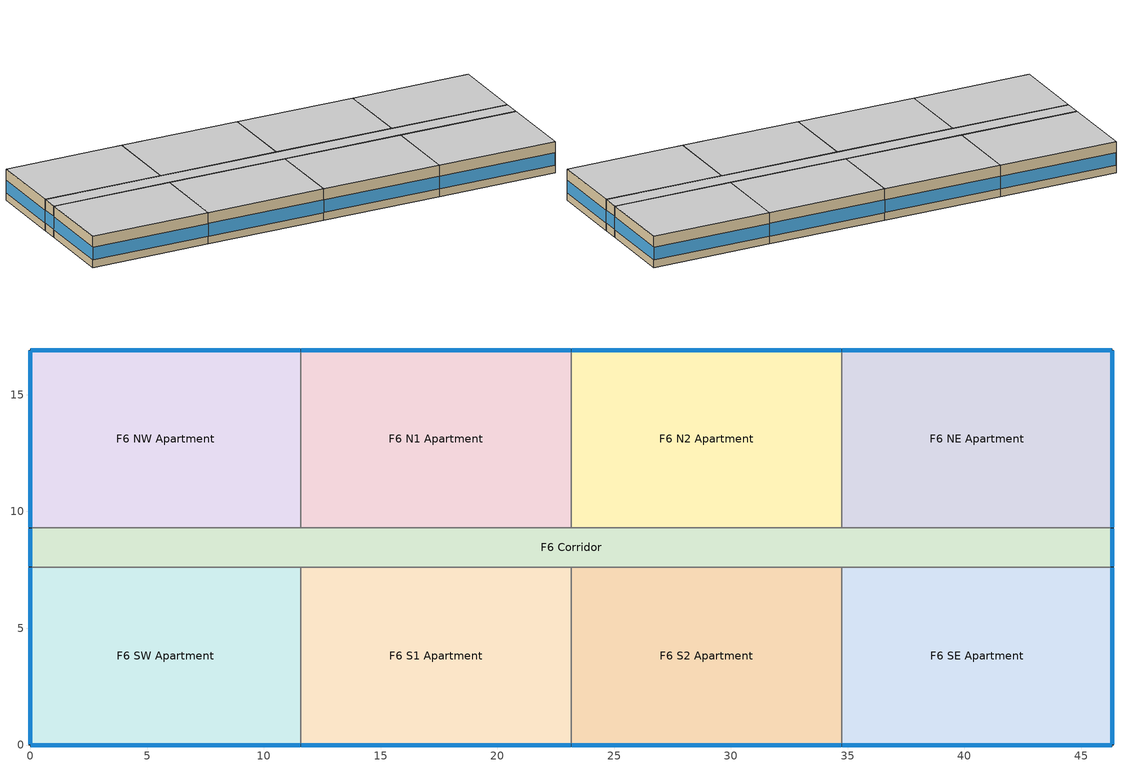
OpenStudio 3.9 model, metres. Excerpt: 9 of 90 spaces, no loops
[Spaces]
F6 S2 Apartment
 floor to M S2 Apartment: 34.75,7.62 34.75,0 23.16,0 23.16,7.62 z15.24
 wall outside: 23.16,0 34.75,0 z15.24:18.29
 wall to F6 Corridor: 34.75,7.62 23.16,7.62 z15.24:18.29
 wall to F6 S1 Apartment: 23.16,7.62 23.16,0 z15.24:18.29
 wall to F6 SE Apartment: 34.75,0 34.75,7.62 z15.24:18.29
 window (BTAP-Ext-FixedWindow:U=0.220 SHGC=0.500): 23.19,0 34.72,0 z16:17.23
 ceiling to F7 S2 Apartment: 34.75,0 34.75,7.62 23.16,7.62 23.16,0 z18.29
F6 NE Apartment
 floor to M NE Apartment: 46.33,16.92 46.33,9.3 34.75,9.3 34.75,16.92 z15.24
 wall outside: 46.33,9.3 46.33,16.92 34.75,16.92 z15.24:18.29
 wall to F6 N2 Apartment: 34.75,16.92 34.75,9.3 z15.24:18.29
 wall to F6 Corridor: 34.75,9.3 46.33,9.3 z15.24:18.29
 window (BTAP-Ext-FixedWindow:U=0.220 SHGC=0.500): 46.33,9.32 46.33,16.89 / 46.3,16.92 34.77,16.92 z16:17.23
 ceiling to F7 NE Apartment: 46.33,9.3 46.33,16.92 34.75,16.92 34.75,9.3 z18.29
F6 S1 Apartment
 floor to M S1 Apartment: 23.16,7.62 23.16,0 11.58,0 11.58,7.62 z15.24
 wall outside: 11.58,0 23.16,0 z15.24:18.29
 wall to F6 SW Apartment: 11.58,7.62 11.58,0 z15.24:18.29
 wall to F6 Corridor: 23.16,7.62 11.58,7.62 z15.24:18.29
 window (BTAP-Ext-FixedWindow:U=0.220 SHGC=0.500): 11.61,0 23.14,0 z16:17.23
 ceiling to F7 S1 Apartment: 23.16,0 23.16,7.62 11.58,7.62 11.58,0 z18.29
F6 Corridor
 floor to M Corridor: 46.33,9.3 46.33,7.62 0,7.62 0,9.3 z15.24
 wall outside: 46.33,7.62 46.33,9.3 / 0,9.3 0,7.62 z15.24:18.29
 wall to F6 N1 Apartment: 23.16,9.3 11.58,9.3 z15.24:18.29
 wall to F6 SE Apartment: 34.75,7.62 46.33,7.62 z15.24:18.29
 wall to F6 SW Apartment: 0,7.62 11.58,7.62 z15.24:18.29
 wall to F6 N2 Apartment: 34.75,9.3 23.16,9.3 z15.24:18.29
 wall to F6 NW Apartment: 11.58,9.3 0,9.3 z15.24:18.29
 window (BTAP-Ext-FixedWindow:U=0.220 SHGC=0.500): 46.33,7.65 46.33,9.27 / 0,9.27 0,7.65 z16:17.26
 ceiling to F7 Corridor: 46.33,7.62 46.33,9.3 0,9.3 0,7.62 z18.29
F6 SE Apartment
 floor to M SE Apartment: 46.33,7.62 46.33,0 34.75,0 34.75,7.62 z15.24
 wall outside: 34.75,0 46.33,0 46.33,7.62 z15.24:18.29
 window (BTAP-Ext-FixedWindow:U=0.220 SHGC=0.500): 46.33,0.03 46.33,7.59 / 34.77,0 46.3,0 z16:17.23
 ceiling to F7 SE Apartment: 46.33,0 46.33,7.62 34.75,7.62 34.75,0 z18.29
F6 N1 Apartment
 floor to M N1 Apartment: 23.16,16.92 23.16,9.3 11.58,9.3 11.58,16.92 z15.24
 wall outside: 23.16,16.92 11.58,16.92 z15.24:18.29
 wall to F6 N2 Apartment: 23.16,9.3 23.16,16.92 z15.24:18.29
 wall to F6 NW Apartment: 11.58,16.92 11.58,9.3 z15.24:18.29
 window (BTAP-Ext-FixedWindow:U=0.220 SHGC=0.500): 23.14,16.92 11.61,16.92 z16:17.23
 ceiling to F7 N1 Apartment: 23.16,9.3 23.16,16.92 11.58,16.92 11.58,9.3 z18.29
F6 NW Apartment
 floor to M NW Apartment: 11.58,16.92 11.58,9.3 0,9.3 0,16.92 z15.24
 wall outside: 11.58,16.92 0,16.92 0,9.3 z15.24:18.29
 window (BTAP-Ext-FixedWindow:U=0.220 SHGC=0.500): 11.56,16.92 0.03,16.92 / 0,16.89 0,9.32 z16:17.23
 ceiling to F7 NW Apartment: 11.58,9.3 11.58,16.92 0,16.92 0,9.3 z18.29
F6 N2 Apartment
 floor to M N2 Apartment: 34.75,16.92 34.75,9.3 23.16,9.3 23.16,16.92 z15.24
 wall outside: 34.75,16.92 23.16,16.92 z15.24:18.29
 window (BTAP-Ext-FixedWindow:U=0.220 SHGC=0.500): 34.72,16.92 23.19,16.92 z16:17.23
 ceiling to F7 N2 Apartment: 34.75,9.3 34.75,16.92 23.16,16.92 23.16,9.3 z18.29
F6 SW Apartment
 floor to M SW Apartment: 11.58,7.62 11.58,0 0,0 0,7.62 z15.24
 wall outside: 0,7.62 0,0 11.58,0 z15.24:18.29
 window (BTAP-Ext-FixedWindow:U=0.220 SHGC=0.500): 0.03,0 11.56,0 / 0,7.59 0,0.03 z16:17.23
 ceiling to F7 SW Apartment: 11.58,0 11.58,7.62 0,7.62 0,0 z18.29
[Curve:Quadratic] Coefficient3 x**2=0
Name | Coefficient1 Constant | Coefficient2 x | Minimum Value of x | Maximum Value of x
Mitsubishi Hyper Heating VRF Outdoor Unit CCAPFFF curve; Mitsubishi Hyper Heating VRF Outdoor Unit HCAPFFF curve | 0.8 | 0.2 | 0.5 | 1.5
Mitsubishi Hyper Heating VRF Outdoor Unit CEIRFFF curve; Mitsubishi Hyper Heating VRF Outdoor Unit HEIRFFF curve | 1 | 0 | 0 | 1
[Curve:Biquadratic] Minimum Value of x=15
Name | Coefficient1 Constant | Coefficient2 x | Coefficient3 x**2 | Coefficient4 y | Coefficient5 y**2 | Coefficient6 x*y | Maximum Value of x | Minimum Value of y | Maximum Value of y
Mitsubishi Hyper Heating VRF Outdoor Unit CCAPFT curve | 0.041806 | 0.0640406 | -0.000556932 | 0.00840778 | -0.00010814 | -0.000333479 | 24 | -5 | 43
Mitsubishi Hyper Heating VRF Outdoor Unit CEIRFT curve | 1.51115 | -0.0599811 | 0.000969596 | -0.00845921 | 0.000389855 | 0.000125837 | 24 | -5 | 43
Mitsubishi Hyper Heating VRF Outdoor Unit HCAPFT curve | 1.04243 | 0.0320234 | -0.00158028 | 0.0255781 | -0.000168303 | -0.00103771 | 27.2 | -25 | 15
Mitsubishi Hyper Heating VRF Outdoor Unit HEIRFT curve | 1.2246 | 0.0053626 | -0.000269902 | -0.0415824 | 0.000500483 | 0.000352842 | 27.2 | -25 | 15
[Table:Lookup]
sys_4|mixed|shr>none|sc>ccashp|sh>ccashp|ssf>cv|zh>b-e|zc>none|srf>none| ERV_SensHeatEff; sys_4|mixed|shr>none|sc>ccashp|sh>ccashp|ssf>cv|zh>b-e|zc>none|srf>none| ERV_SensCoolEff; sys_1|mixed|shr>none|sc>ccashp|sh>ccashp|ssf>vv|zh>b-e|zc>none|srf>vv| ERV_SensHeatEff; sys_1|mixed|shr>none|sc>ccashp|sh>ccashp|ssf>vv|zh>b-e|zc>none|srf>vv| ERV_SensCoolEff: DivisorOnly, 0.755, 0, 10, Dimensionless, 0.791, 0.755
sys_4|mixed|shr>none|sc>ccashp|sh>ccashp|ssf>cv|zh>b-e|zc>none|srf>none| ERV_LatHeatEff; sys_4|mixed|shr>none|sc>ccashp|sh>ccashp|ssf>cv|zh>b-e|zc>none|srf>none| ERV_LatCoolEff; sys_1|mixed|shr>none|sc>ccashp|sh>ccashp|ssf>vv|zh>b-e|zc>none|srf>vv| ERV_LatHeatEff; sys_1|mixed|shr>none|sc>ccashp|sh>ccashp|ssf>vv|zh>b-e|zc>none|srf>vv| ERV_LatCoolEff: DivisorOnly, 0.564, 0, 10, Dimensionless, 0.625, 0.564
